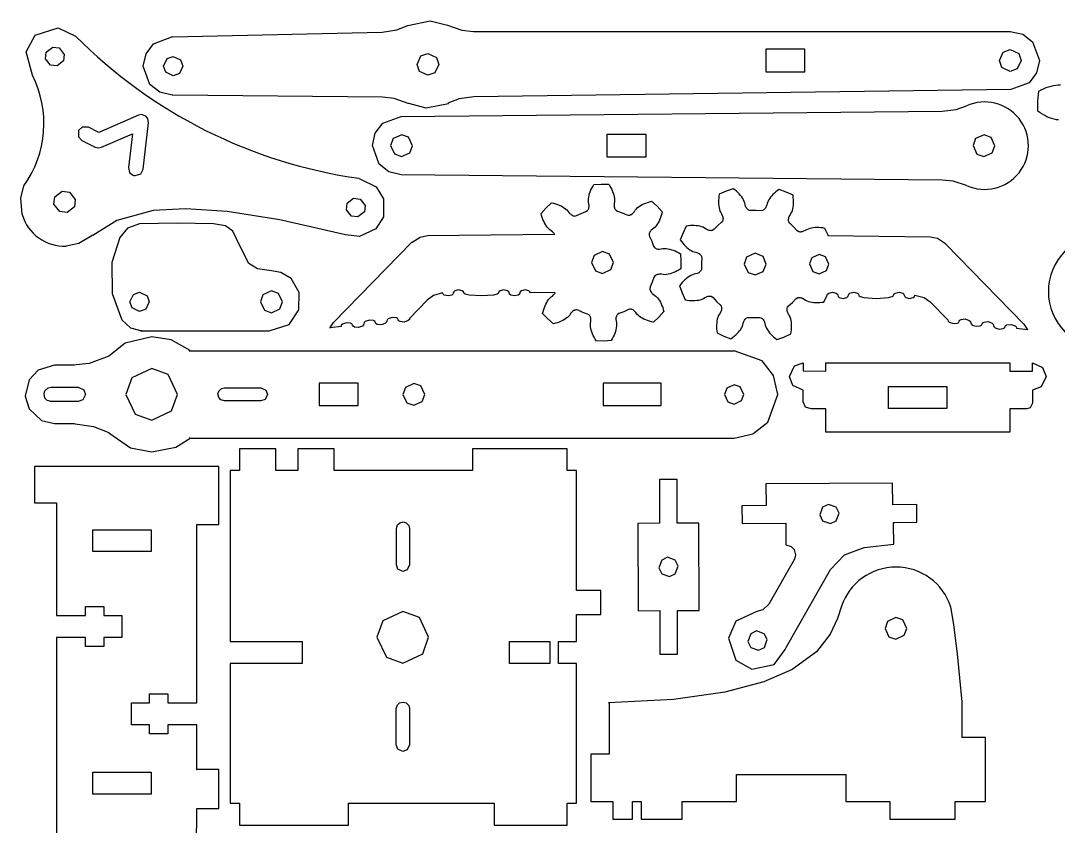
# Model space of a CAD drawing. Header units: millimetres. Extents: x 8 to 293, y 5 to 198.
# Drawn here: x 7.6 to 150.2, y 85 to 195.7 of the extents above; entities that cross this region are included whole.
import ezdxf

# ---------------------------------------------------------------- set-up
doc = ezdxf.new("R2010")
doc.units = ezdxf.units.MM

msp = doc.modelspace()

# ---------------------------------------------------------------- linework, layer by layer
at = {"color": 7, "linetype": 'Continuous'}
for p, q in [((28.48, 193.43), (57.29, 194.08)), ((69.83, 194.19), (143.57, 194.19)), ((28.38, 193.43), (28.48, 193.43)), ((115.36, 191.74), (109.99, 191.74)), ((109.99, 191.74), (109.99, 188.64)), ((115.36, 188.64), (115.36, 191.74)), ((109.99, 188.64), (115.36, 188.64)), ((149.16, 186.68), (149.49, 186.76)), ((149.49, 186.76), (149.82, 186.82)), ((149.82, 186.82), (150.14, 186.85)), ((150.14, 186.85), (150.46, 186.86)), ((28.54, 185.43), (28.44, 185.43)), ((57.35, 185.16), (28.54, 185.43)), ((143.62, 186.19), (69.88, 185.22)), ((147.33, 184.6), (147.47, 185.98)), ((147.47, 185.98), (147.81, 186.16)), ((147.81, 186.16), (148.15, 186.32)), ((148.15, 186.32), (148.49, 186.46)), ((148.49, 186.46), (148.82, 186.58)), ((148.82, 186.58), (149.16, 186.68)), ((60.93, 184.29), (60.87, 184.3)), ((66.32, 184.33), (66.38, 184.26)), ((147.33, 183.21), (147.33, 184.6)), ((23.79, 182.67), (18.34, 180.32)), ((59.91, 182.49), (134.2, 183.22)), ((147.65, 183), (147.33, 183.21)), ((147.97, 182.8), (147.65, 183)), ((148.29, 182.63), (147.97, 182.8)), ((148.61, 182.47), (148.29, 182.63)), ((148.94, 182.33), (148.61, 182.47)), ((18.34, 180.32), (16.93, 181.03)), ((24.46, 175.26), (25.2, 181.62)), ((149.26, 182.22), (148.94, 182.33)), ((149.58, 182.13), (149.26, 182.22)), ((149.9, 182.06), (149.58, 182.13)), ((150.21, 182.03), (149.9, 182.06)), ((18.71, 178.27), (22.97, 180.11)), ((22.97, 180.11), (22.44, 175.49)), ((93.54, 180.04), (88.16, 180.04)), ((88.16, 180.04), (88.16, 176.94)), ((93.54, 176.94), (93.54, 180.04)), ((16.02, 179.21), (17.85, 178.29)), ((88.16, 176.94), (93.54, 176.94)), ((54.1, 174), (54.22, 173.94)), ((134.2, 173.76), (59.91, 174.49)), ((8.06, 172.99), (8.04, 172.95)), ((85.96, 172.41), (86.07, 172.66)), ((86.07, 172.66), (86.2, 172.9)), ((86.2, 172.9), (86.35, 173.15)), ((86.35, 173.15), (87.38, 173.22)), ((87.38, 173.22), (88.41, 173.18)), ((88.41, 173.18), (88.56, 172.94)), ((88.56, 172.94), (88.7, 172.7)), ((88.7, 172.7), (88.82, 172.45)), ((88.82, 172.45), (88.93, 172.21)), ((105.51, 172.58), (104.54, 172.25)), ((105.74, 172.41), (105.51, 172.58)), ((111.82, 172.49), (111.59, 172.32)), ((112.79, 172.12), (111.82, 172.49)), ((85.61, 170.95), (85.62, 171.18)), ((85.62, 171.18), (85.66, 171.42)), ((85.66, 171.42), (85.71, 171.67)), ((85.71, 171.67), (85.78, 171.91)), ((85.78, 171.91), (85.86, 172.16)), ((85.86, 172.16), (85.96, 172.41)), ((88.93, 172.21), (89.02, 171.96)), ((89.02, 171.96), (89.1, 171.72)), ((89.1, 171.72), (89.15, 171.48)), ((89.15, 171.48), (89.19, 171.24)), ((89.19, 171.24), (89.21, 171)), ((103.51, 171.27), (103.49, 170.99)), ((103.55, 171.54), (103.51, 171.27)), ((103.59, 171.82), (103.55, 171.54)), ((104.54, 172.25), (103.59, 171.82)), ((105.95, 172.23), (105.74, 172.41)), ((106.15, 172.05), (105.95, 172.23)), ((106.34, 171.86), (106.15, 172.05)), ((106.51, 171.66), (106.34, 171.86)), ((106.67, 171.46), (106.51, 171.66)), ((106.81, 171.25), (106.67, 171.46)), ((106.93, 171.05), (106.81, 171.25)), ((107.03, 170.83), (106.93, 171.05)), ((110.48, 171.2), (110.35, 170.99)), ((110.63, 171.4), (110.48, 171.2)), ((110.79, 171.59), (110.63, 171.4)), ((110.97, 171.78), (110.79, 171.59)), ((111.16, 171.97), (110.97, 171.78)), ((111.37, 172.15), (111.16, 171.97)), ((111.59, 172.32), (111.37, 172.15)), ((113.72, 171.67), (112.79, 172.12)), ((113.75, 171.38), (113.72, 171.67)), ((113.78, 171.1), (113.75, 171.38)), ((113.79, 170.83), (113.78, 171.1)), ((79.12, 169.16), (79.8, 169.94)), ((79.8, 169.94), (80.55, 170.64)), ((80.55, 170.64), (80.83, 170.58)), ((80.83, 170.58), (81.1, 170.5)), ((81.1, 170.5), (81.36, 170.42)), ((81.36, 170.42), (81.61, 170.32)), ((81.61, 170.32), (81.85, 170.21)), ((81.85, 170.21), (82.07, 170.1)), ((82.07, 170.1), (82.29, 169.97)), ((82.29, 169.97), (82.48, 169.83)), ((82.48, 169.83), (82.66, 169.67)), ((82.66, 169.67), (82.81, 169.5)), ((85.48, 169.56), (85.54, 169.64)), ((85.54, 169.64), (85.59, 169.71)), ((85.59, 169.71), (85.62, 169.78)), ((85.63, 170.72), (85.61, 170.95)), ((85.62, 169.78), (85.65, 169.84)), ((85.68, 170.5), (85.63, 170.72)), ((85.65, 169.84), (85.66, 169.91)), ((85.66, 169.91), (85.69, 170.03)), ((85.7, 170.27), (85.68, 170.5)), ((85.69, 170.03), (85.7, 170.15)), ((85.7, 170.15), (85.7, 170.27)), ((89.16, 170.55), (89.14, 170.32)), ((89.14, 170.32), (89.15, 170.2)), ((89.15, 170.2), (89.16, 170.08)), ((89.2, 170.78), (89.16, 170.55)), ((89.16, 170.08), (89.19, 169.96)), ((89.19, 169.96), (89.21, 169.9)), ((89.21, 171), (89.2, 170.78)), ((89.21, 169.9), (89.24, 169.83)), ((89.24, 169.83), (89.28, 169.77)), ((89.28, 169.77), (89.32, 169.7)), ((89.32, 169.7), (89.39, 169.62)), ((89.39, 169.62), (89.59, 169.51)), ((91.93, 169.45), (92.05, 169.64)), ((92.05, 169.64), (92.2, 169.82)), ((92.2, 169.82), (92.37, 169.98)), ((92.37, 169.98), (92.57, 170.13)), ((92.57, 170.13), (92.78, 170.26)), ((92.78, 170.26), (93, 170.39)), ((93, 170.39), (93.23, 170.5)), ((93.23, 170.5), (93.48, 170.61)), ((93.48, 170.61), (93.73, 170.7)), ((93.73, 170.7), (94, 170.79)), ((94, 170.79), (94.28, 170.86)), ((94.28, 170.86), (95.05, 170.18)), ((95.05, 170.18), (95.76, 169.42)), ((103.49, 170.99), (103.49, 170.73)), ((103.49, 170.73), (103.5, 170.47)), ((103.5, 170.47), (103.52, 170.21)), ((103.52, 170.21), (103.56, 169.97)), ((103.56, 169.97), (103.61, 169.73)), ((103.61, 169.73), (103.68, 169.51)), ((107.1, 170.61), (107.03, 170.83)), ((107.14, 170.39), (107.1, 170.61)), ((107.21, 170.17), (107.14, 170.39)), ((107.26, 170.06), (107.21, 170.17)), ((107.31, 169.95), (107.26, 170.06)), ((107.38, 169.85), (107.31, 169.95)), ((107.43, 169.8), (107.38, 169.85)), ((107.47, 169.75), (107.43, 169.8)), ((107.53, 169.7), (107.47, 169.75)), ((107.6, 169.65), (107.53, 169.7)), ((107.69, 169.6), (107.6, 169.65)), ((107.92, 169.56), (107.69, 169.6)), ((109.64, 169.62), (109.55, 169.57)), ((109.71, 169.66), (109.64, 169.62)), ((109.77, 169.71), (109.71, 169.66)), ((109.82, 169.76), (109.77, 169.71)), ((109.87, 169.81), (109.82, 169.76)), ((109.94, 169.91), (109.87, 169.81)), ((110, 170.02), (109.94, 169.91)), ((110.05, 170.12), (110, 170.02)), ((110.12, 170.34), (110.05, 170.12)), ((110.17, 170.56), (110.12, 170.34)), ((110.25, 170.78), (110.17, 170.56)), ((110.35, 170.99), (110.25, 170.78)), ((113.63, 169.57), (113.69, 169.81)), ((113.69, 169.81), (113.74, 170.05)), ((113.74, 170.05), (113.77, 170.3)), ((113.77, 170.3), (113.79, 170.57)), ((113.79, 170.57), (113.79, 170.83)), ((79.19, 168.89), (79.12, 169.16)), ((79.28, 168.62), (79.19, 168.89)), ((79.37, 168.36), (79.28, 168.62)), ((79.47, 168.12), (79.37, 168.36)), ((82.81, 169.5), (82.94, 169.31)), ((82.94, 169.31), (83.1, 169.14)), ((83.1, 169.14), (83.18, 169.06)), ((83.18, 169.06), (83.28, 168.99)), ((83.28, 168.99), (83.39, 168.92)), ((83.39, 168.92), (83.45, 168.89)), ((83.45, 168.89), (83.51, 168.86)), ((83.51, 168.86), (83.58, 168.84)), ((83.58, 168.84), (83.67, 168.83)), ((83.67, 168.83), (83.77, 168.82)), ((83.77, 168.82), (83.99, 168.88)), ((83.99, 168.88), (84.62, 169.19)), ((84.62, 169.19), (85.28, 169.44)), ((85.28, 169.44), (85.48, 169.56)), ((89.59, 169.51), (90.26, 169.28)), ((90.26, 169.28), (90.9, 168.99)), ((90.9, 168.99), (91.12, 168.94)), ((91.12, 168.94), (91.22, 168.94)), ((91.22, 168.94), (91.31, 168.96)), ((91.31, 168.96), (91.38, 168.99)), ((91.38, 168.99), (91.44, 169.02)), ((91.44, 169.02), (91.5, 169.05)), ((91.5, 169.05), (91.61, 169.12)), ((91.61, 169.12), (91.7, 169.19)), ((91.7, 169.19), (91.78, 169.28)), ((91.78, 169.28), (91.93, 169.45)), ((95.44, 168.37), (95.33, 168.13)), ((95.53, 168.62), (95.44, 168.37)), ((95.62, 168.88), (95.53, 168.62)), ((95.69, 169.15), (95.62, 168.88)), ((95.76, 169.42), (95.69, 169.15)), ((103.68, 169.51), (103.79, 169.3)), ((103.79, 169.3), (103.91, 169.11)), ((103.91, 169.11), (104.01, 168.9)), ((104.01, 168.9), (104.05, 168.79)), ((104.05, 168.79), (104.08, 168.67)), ((104.08, 168.26), (104.05, 168.16)), ((104.08, 168.67), (104.1, 168.55)), ((104.1, 168.34), (104.08, 168.26)), ((104.1, 168.55), (104.11, 168.48)), ((104.11, 168.41), (104.1, 168.34)), ((104.11, 168.48), (104.11, 168.41)), ((108.62, 169.59), (107.92, 169.56)), ((109.33, 169.54), (108.62, 169.59)), ((109.55, 169.57), (109.33, 169.54)), ((113.1, 168.34), (113.11, 168.41)), ((113.1, 168.27), (113.1, 168.34)), ((113.1, 168.2), (113.1, 168.27)), ((113.11, 168.11), (113.1, 168.2)), ((113.11, 168.41), (113.13, 168.53)), ((113.13, 168.53), (113.16, 168.65)), ((113.16, 168.65), (113.21, 168.76)), ((113.21, 168.76), (113.32, 168.96)), ((113.32, 168.96), (113.44, 169.15)), ((113.44, 169.15), (113.55, 169.35)), ((113.55, 169.35), (113.63, 169.57)), ((79.59, 167.88), (79.47, 168.12)), ((79.71, 167.66), (79.59, 167.88)), ((79.85, 167.45), (79.71, 167.66)), ((80, 167.26), (79.85, 167.45)), ((80.16, 167.08), (80, 167.26)), ((80.33, 166.94), (80.16, 167.08)), ((80.52, 166.81), (80.33, 166.94)), ((80.7, 166.67), (80.52, 166.81)), ((94.18, 166.79), (94.1, 166.7)), ((94.25, 166.88), (94.18, 166.79)), ((94.43, 167.03), (94.25, 166.88)), ((94.61, 167.16), (94.43, 167.03)), ((94.79, 167.31), (94.61, 167.16)), ((94.94, 167.49), (94.79, 167.31)), ((95.08, 167.69), (94.94, 167.49)), ((95.21, 167.91), (95.08, 167.69)), ((95.33, 168.13), (95.21, 167.91)), ((99.06, 167.43), (98.61, 166.51)), ((99.35, 167.47), (99.06, 167.43)), ((99.62, 167.5), (99.35, 167.47)), ((99.9, 167.51), (99.62, 167.5)), ((100.16, 167.5), (99.9, 167.51)), ((100.42, 167.49), (100.16, 167.5)), ((100.68, 167.46), (100.42, 167.49)), ((100.92, 167.41), (100.68, 167.46)), ((101.16, 167.35), (100.92, 167.41)), ((101.38, 167.27), (101.16, 167.35)), ((101.58, 167.16), (101.38, 167.27)), ((101.77, 167.03), (101.58, 167.16)), ((101.97, 166.92), (101.77, 167.03)), ((102.08, 166.88), (101.97, 166.92)), ((102.2, 166.85), (102.08, 166.88)), ((102.32, 166.82), (102.2, 166.85)), ((102.39, 166.82), (102.32, 166.82)), ((102.46, 166.81), (102.39, 166.82)), ((102.53, 166.82), (102.46, 166.81)), ((102.61, 166.83), (102.53, 166.82)), ((102.71, 166.86), (102.61, 166.83)), ((102.9, 167), (102.71, 166.86)), ((103.38, 167.51), (102.9, 167)), ((103.91, 167.98), (103.38, 167.51)), ((104.05, 168.16), (103.91, 167.98)), ((113.15, 168.02), (113.11, 168.11)), ((113.28, 167.83), (113.15, 168.02)), ((113.8, 167.35), (113.28, 167.83)), ((114.26, 166.82), (113.8, 167.35)), ((114.44, 166.68), (114.26, 166.82)), ((115.39, 166.82), (115.18, 166.72)), ((115.58, 166.94), (115.39, 166.82)), ((115.79, 167.04), (115.58, 166.94)), ((116.01, 167.12), (115.79, 167.04)), ((116.25, 167.17), (116.01, 167.12)), ((116.5, 167.21), (116.25, 167.17)), ((116.75, 167.23), (116.5, 167.21)), ((117.01, 167.24), (116.75, 167.23)), ((117.28, 167.23), (117.01, 167.24)), ((117.55, 167.21), (117.28, 167.23)), ((117.83, 167.18), (117.55, 167.21)), ((118.11, 167.13), (117.83, 167.18)), ((118.53, 166.19), (118.11, 167.13)), ((17.52, 166.15), (17.55, 166.17)), ((63.49, 166.14), (80.98, 166.32)), ((80.78, 166.58), (80.7, 166.67)), ((80.86, 166.49), (80.78, 166.58)), ((80.93, 166.39), (80.86, 166.49)), ((80.96, 166.33), (80.93, 166.39)), ((80.98, 166.32), (80.96, 166.33)), ((93.96, 166.4), (93.94, 166.31)), ((93.94, 166.31), (93.94, 166.21)), ((93.94, 166.21), (94, 165.99)), ((93.98, 166.47), (93.96, 166.4)), ((94.01, 166.53), (93.98, 166.47)), ((94, 165.99), (94.31, 165.36)), ((94.04, 166.59), (94.01, 166.53)), ((94.1, 166.7), (94.04, 166.59)), ((94.31, 165.36), (94.56, 164.7)), ((98.61, 166.51), (98.24, 165.54)), ((98.24, 165.54), (98.41, 165.31)), ((114.54, 166.64), (114.44, 166.68)), ((114.62, 166.63), (114.54, 166.64)), ((114.7, 166.62), (114.62, 166.63)), ((114.77, 166.62), (114.7, 166.62)), ((114.83, 166.63), (114.77, 166.62)), ((114.96, 166.65), (114.83, 166.63)), ((115.07, 166.68), (114.96, 166.65)), ((115.18, 166.72), (115.07, 166.68)), ((118.53, 166.1), (118.53, 166.19)), ((132.56, 165.91), (118.53, 166.1)), ((50.62, 154.18), (61.38, 165.22)), ((61.38, 165.22), (61.39, 165.22)), ((94.56, 164.7), (94.67, 164.5)), ((94.67, 164.5), (94.75, 164.44)), ((94.75, 164.44), (94.82, 164.39)), ((94.82, 164.39), (94.89, 164.36)), ((94.89, 164.36), (94.96, 164.33)), ((94.96, 164.33), (95.02, 164.31)), ((95.02, 164.31), (95.14, 164.29)), ((95.14, 164.29), (95.26, 164.28)), ((95.26, 164.28), (95.38, 164.28)), ((95.38, 164.28), (95.61, 164.3)), ((95.61, 164.3), (95.83, 164.34)), ((95.83, 164.34), (96.06, 164.37)), ((96.06, 164.37), (96.3, 164.36)), ((96.3, 164.36), (96.54, 164.32)), ((96.54, 164.32), (96.78, 164.27)), ((96.78, 164.27), (97.03, 164.2)), ((97.03, 164.2), (97.27, 164.12)), ((97.27, 164.12), (97.52, 164.02)), ((97.52, 164.02), (97.77, 163.9)), ((97.77, 163.9), (98.02, 163.78)), ((98.41, 165.31), (98.58, 165.09)), ((98.58, 165.09), (98.76, 164.88)), ((98.76, 164.88), (98.94, 164.69)), ((98.94, 164.69), (99.14, 164.51)), ((99.14, 164.51), (99.33, 164.35)), ((99.33, 164.35), (99.53, 164.2)), ((99.53, 164.2), (99.74, 164.07)), ((99.74, 164.07), (99.95, 163.96)), ((99.95, 163.96), (100.16, 163.89)), ((145.43, 153.96), (134.67, 165)), ((134.67, 165), (134.67, 165)), ((98.02, 163.78), (98.27, 163.63)), ((98.27, 163.63), (98.33, 162.6)), ((98.33, 162.6), (98.3, 161.57)), ((100.16, 163.89), (100.39, 163.84)), ((100.39, 163.84), (100.61, 163.77)), ((100.61, 163.77), (100.71, 163.72)), ((100.71, 163.72), (100.82, 163.66)), ((100.82, 163.66), (100.92, 163.58)), ((100.92, 163.58), (100.97, 163.54)), ((100.97, 163.54), (101.02, 163.49)), ((101.02, 163.49), (101.07, 163.43)), ((101.07, 163.43), (101.11, 163.36)), ((101.11, 163.36), (101.16, 163.27)), ((101.19, 163.04), (101.14, 162.34)), ((101.16, 163.27), (101.19, 163.04)), ((97.32, 161.05), (97.08, 160.96)), ((97.57, 161.16), (97.32, 161.05)), ((97.81, 161.28), (97.57, 161.16)), ((98.06, 161.42), (97.81, 161.28)), ((98.3, 161.57), (98.06, 161.42)), ((100.88, 161.1), (100.78, 161.03)), ((100.93, 161.14), (100.88, 161.1)), ((100.98, 161.19), (100.93, 161.14)), ((101.03, 161.25), (100.98, 161.19)), ((101.08, 161.32), (101.03, 161.25)), ((101.13, 161.41), (101.08, 161.32)), ((101.16, 161.63), (101.13, 161.41)), ((101.14, 162.34), (101.16, 161.63)), ((94.39, 159.72), (94.1, 159.08)), ((94.62, 160.39), (94.39, 159.72)), ((94.74, 160.59), (94.62, 160.39)), ((94.81, 160.65), (94.74, 160.59)), ((94.88, 160.7), (94.81, 160.65)), ((94.95, 160.74), (94.88, 160.7)), ((95.01, 160.76), (94.95, 160.74)), ((95.08, 160.78), (95.01, 160.76)), ((95.2, 160.81), (95.08, 160.78)), ((95.32, 160.83), (95.2, 160.81)), ((95.44, 160.83), (95.32, 160.83)), ((95.67, 160.82), (95.44, 160.83)), ((95.89, 160.78), (95.67, 160.82)), ((96.12, 160.76), (95.89, 160.78)), ((96.36, 160.78), (96.12, 160.76)), ((96.59, 160.82), (96.36, 160.78)), ((96.84, 160.88), (96.59, 160.82)), ((97.08, 160.96), (96.84, 160.88)), ((98.5, 159.67), (98.32, 159.46)), ((98.68, 159.87), (98.5, 159.67)), ((98.87, 160.06), (98.68, 159.87)), ((99.07, 160.23), (98.87, 160.06)), ((99.27, 160.39), (99.07, 160.23)), ((99.47, 160.53), (99.27, 160.39)), ((99.68, 160.65), (99.47, 160.53)), ((99.9, 160.75), (99.68, 160.65)), ((100.12, 160.82), (99.9, 160.75)), ((100.34, 160.86), (100.12, 160.82)), ((100.56, 160.93), (100.34, 160.86)), ((100.67, 160.97), (100.56, 160.93)), ((100.78, 161.03), (100.67, 160.97)), ((81.02, 158.31), (77.65, 158.26)), ((80.99, 158.16), (81.06, 158.27)), ((81.06, 158.27), (81.02, 158.31)), ((94.1, 159.08), (94.05, 158.86)), ((94.05, 158.86), (94.06, 158.75)), ((94.06, 158.75), (94.08, 158.67)), ((94.08, 158.67), (94.1, 158.6)), ((94.1, 158.6), (94.13, 158.54)), ((94.13, 158.54), (94.16, 158.48)), ((94.16, 158.48), (94.23, 158.37)), ((94.23, 158.37), (94.31, 158.28)), ((94.31, 158.28), (94.39, 158.2)), ((98.32, 159.46), (98.14, 159.23)), ((98.14, 159.23), (98.48, 158.25)), ((98.48, 158.25), (98.9, 157.31)), ((63.48, 157.24), (61.06, 154.76)), ((79.76, 156.73), (79.88, 156.96)), ((79.88, 156.96), (80.01, 157.17)), ((80.01, 157.17), (80.15, 157.37)), ((80.15, 157.37), (80.31, 157.55)), ((80.31, 157.55), (80.48, 157.7)), ((80.48, 157.7), (80.67, 157.83)), ((80.67, 157.83), (80.84, 157.98)), ((80.84, 157.98), (80.92, 158.07)), ((80.92, 158.07), (80.99, 158.16)), ((94.39, 158.2), (94.57, 158.05)), ((94.57, 158.05), (94.76, 157.92)), ((94.76, 157.92), (94.94, 157.78)), ((94.94, 157.78), (95.1, 157.6)), ((95.1, 157.6), (95.24, 157.41)), ((95.24, 157.41), (95.38, 157.2)), ((95.38, 157.2), (95.5, 156.98)), ((95.5, 156.98), (95.62, 156.75)), ((98.9, 157.31), (99.18, 157.26)), ((99.18, 157.26), (99.46, 157.23)), ((99.46, 157.23), (99.73, 157.21)), ((99.73, 157.21), (100, 157.21)), ((100, 157.21), (100.26, 157.21)), ((100.26, 157.21), (100.52, 157.24)), ((100.52, 157.24), (100.76, 157.27)), ((100.76, 157.27), (101, 157.33)), ((101, 157.33), (101.22, 157.4)), ((101.22, 157.4), (101.43, 157.5)), ((101.43, 157.5), (101.62, 157.63)), ((101.62, 157.63), (101.83, 157.73)), ((101.83, 157.73), (101.94, 157.77)), ((101.94, 157.77), (102.05, 157.8)), ((102.05, 157.8), (102.18, 157.82)), ((102.18, 157.82), (102.25, 157.82)), ((102.25, 157.82), (102.32, 157.82)), ((102.32, 157.82), (102.39, 157.82)), ((102.39, 157.82), (102.47, 157.8)), ((102.47, 157.8), (102.57, 157.77)), ((102.57, 157.77), (102.75, 157.63)), ((102.75, 157.63), (103.22, 157.1)), ((103.22, 157.1), (103.73, 156.61)), ((113.1, 156.47), (113.63, 156.93)), ((113.63, 156.93), (114.11, 157.45)), ((114.11, 157.45), (114.3, 157.58)), ((114.3, 157.58), (114.4, 157.61)), ((114.4, 157.61), (114.48, 157.63)), ((114.48, 157.63), (114.55, 157.63)), ((114.55, 157.63), (114.62, 157.63)), ((114.62, 157.63), (114.69, 157.62)), ((114.69, 157.62), (114.81, 157.6)), ((114.81, 157.6), (114.93, 157.56)), ((114.93, 157.56), (115.04, 157.52)), ((115.04, 157.52), (115.24, 157.41)), ((115.24, 157.41), (115.43, 157.28)), ((115.43, 157.28), (115.63, 157.18)), ((115.63, 157.18), (115.86, 157.1)), ((115.86, 157.1), (116.09, 157.03)), ((116.09, 157.03), (116.33, 156.99)), ((116.33, 156.99), (116.59, 156.96)), ((116.59, 156.96), (116.85, 156.94)), ((116.85, 156.94), (117.12, 156.94)), ((117.12, 156.94), (117.39, 156.95)), ((117.39, 156.95), (117.67, 156.97)), ((117.67, 156.97), (117.95, 157.01)), ((117.95, 157.01), (118.4, 157.94)), ((118.4, 157.94), (118.4, 157.93)), ((132.57, 157.02), (134.99, 154.54)), ((79.33, 155.44), (79.4, 155.72)), ((80.04, 154.69), (79.33, 155.44)), ((79.4, 155.72), (79.47, 155.99)), ((79.47, 155.99), (79.56, 156.25)), ((79.56, 156.25), (79.66, 156.49)), ((79.66, 156.49), (79.76, 156.73)), ((83.16, 155.41), (83.04, 155.22)), ((83.31, 155.59), (83.16, 155.41)), ((83.39, 155.67), (83.31, 155.59)), ((83.49, 155.75), (83.39, 155.67)), ((83.59, 155.82), (83.49, 155.75)), ((83.65, 155.85), (83.59, 155.82)), ((83.71, 155.88), (83.65, 155.85)), ((83.79, 155.9), (83.71, 155.88)), ((83.87, 155.92), (83.79, 155.9)), ((83.97, 155.93), (83.87, 155.92)), ((84.19, 155.87), (83.97, 155.93)), ((84.83, 155.58), (84.19, 155.87)), ((85.5, 155.35), (84.83, 155.58)), ((85.7, 155.24), (85.5, 155.35)), ((89.81, 155.42), (89.62, 155.3)), ((90.47, 155.67), (89.81, 155.42)), ((91.11, 155.98), (90.47, 155.67)), ((91.32, 156.04), (91.11, 155.98)), ((91.43, 156.04), (91.32, 156.04)), ((91.51, 156.02), (91.43, 156.04)), ((91.58, 156), (91.51, 156.02)), ((91.65, 155.97), (91.58, 156)), ((91.71, 155.94), (91.65, 155.97)), ((91.81, 155.88), (91.71, 155.94)), ((91.91, 155.8), (91.81, 155.88)), ((92, 155.72), (91.91, 155.8)), ((92.15, 155.55), (92, 155.72)), ((92.28, 155.36), (92.15, 155.55)), ((92.43, 155.19), (92.28, 155.36)), ((95.97, 155.7), (95.29, 154.93)), ((95.62, 156.75), (95.72, 156.5)), ((95.72, 156.5), (95.82, 156.24)), ((95.82, 156.24), (95.9, 155.98)), ((95.9, 155.98), (95.97, 155.7)), ((103.7, 155.49), (103.57, 155.3)), ((103.8, 155.69), (103.7, 155.49)), ((103.73, 156.61), (103.86, 156.43)), ((103.85, 155.8), (103.8, 155.69)), ((103.88, 155.91), (103.85, 155.8)), ((103.86, 156.43), (103.9, 156.33)), ((103.91, 156.04), (103.88, 155.91)), ((103.9, 156.33), (103.91, 156.25)), ((103.91, 156.25), (103.92, 156.17)), ((103.92, 156.17), (103.91, 156.1)), ((103.91, 156.1), (103.91, 156.04)), ((112.9, 156.03), (112.91, 156.11)), ((112.9, 155.96), (112.9, 156.03)), ((112.91, 155.9), (112.9, 155.96)), ((112.91, 156.11), (112.93, 156.19)), ((112.93, 155.77), (112.91, 155.9)), ((112.93, 156.19), (112.96, 156.29)), ((112.96, 155.66), (112.93, 155.77)), ((112.96, 156.29), (113.1, 156.47)), ((113, 155.54), (112.96, 155.66)), ((113.1, 155.34), (113, 155.54)), ((50.58, 154.2), (50.62, 154.18)), ((80.82, 154), (80.04, 154.69)), ((81.09, 154.08), (80.82, 154)), ((81.36, 154.16), (81.09, 154.08)), ((81.61, 154.25), (81.36, 154.16)), ((81.86, 154.36), (81.61, 154.25)), ((82.09, 154.47), (81.86, 154.36)), ((82.32, 154.6), (82.09, 154.47)), ((82.52, 154.74), (82.32, 154.6)), ((82.72, 154.88), (82.52, 154.74)), ((82.89, 155.04), (82.72, 154.88)), ((83.04, 155.22), (82.89, 155.04)), ((85.77, 155.17), (85.7, 155.24)), ((85.82, 155.1), (85.77, 155.17)), ((85.85, 155.03), (85.82, 155.1)), ((85.88, 154.96), (85.85, 155.03)), ((85.9, 154.9), (85.88, 154.96)), ((85.88, 153.86), (85.89, 154.09)), ((85.89, 154.09), (85.93, 154.31)), ((85.93, 154.78), (85.9, 154.9)), ((85.94, 154.66), (85.93, 154.78)), ((85.93, 154.31), (85.95, 154.54)), ((85.95, 154.54), (85.94, 154.66)), ((89.4, 154.83), (89.39, 154.71)), ((89.39, 154.71), (89.39, 154.6)), ((89.39, 154.6), (89.41, 154.37)), ((89.43, 154.96), (89.4, 154.83)), ((89.41, 154.37), (89.46, 154.14)), ((89.45, 155.02), (89.43, 154.96)), ((89.47, 155.09), (89.45, 155.02)), ((89.46, 154.14), (89.48, 153.91)), ((89.51, 155.15), (89.47, 155.09)), ((89.55, 155.23), (89.51, 155.15)), ((89.62, 155.3), (89.55, 155.23)), ((92.61, 155.04), (92.43, 155.19)), ((92.81, 154.9), (92.61, 155.04)), ((93.02, 154.77), (92.81, 154.9)), ((93.25, 154.65), (93.02, 154.77)), ((93.48, 154.54), (93.25, 154.65)), ((93.73, 154.45), (93.48, 154.54)), ((93.99, 154.36), (93.73, 154.45)), ((94.26, 154.28), (93.99, 154.36)), ((94.54, 154.22), (94.26, 154.28)), ((95.29, 154.93), (94.54, 154.22)), ((103.24, 154.14), (103.22, 153.88)), ((103.27, 154.39), (103.24, 154.14)), ((103.32, 154.64), (103.27, 154.39)), ((103.38, 154.87), (103.32, 154.64)), ((103.46, 155.09), (103.38, 154.87)), ((103.57, 155.3), (103.46, 155.09)), ((106.84, 153.88), (106.89, 154.1)), ((106.89, 154.1), (106.96, 154.32)), ((106.96, 154.32), (107.01, 154.43)), ((107.01, 154.43), (107.07, 154.53)), ((107.07, 154.53), (107.15, 154.64)), ((107.15, 154.64), (107.19, 154.69)), ((107.19, 154.69), (107.24, 154.74)), ((107.24, 154.74), (107.3, 154.78)), ((107.3, 154.78), (107.37, 154.83)), ((107.37, 154.83), (107.46, 154.87)), ((107.46, 154.87), (107.69, 154.9)), ((107.69, 154.9), (108.39, 154.86)), ((108.39, 154.86), (109.1, 154.88)), ((109.1, 154.88), (109.32, 154.84)), ((109.32, 154.84), (109.41, 154.8)), ((109.41, 154.8), (109.48, 154.75)), ((109.48, 154.75), (109.54, 154.7)), ((109.54, 154.7), (109.59, 154.65)), ((109.59, 154.65), (109.63, 154.6)), ((109.63, 154.6), (109.7, 154.49)), ((109.7, 154.49), (109.75, 154.39)), ((109.75, 154.39), (109.8, 154.28)), ((109.8, 154.28), (109.87, 154.06)), ((109.87, 154.06), (109.91, 153.83)), ((113.22, 155.15), (113.1, 155.34)), ((113.33, 154.94), (113.22, 155.15)), ((113.4, 154.72), (113.33, 154.94)), ((113.45, 154.48), (113.4, 154.72)), ((113.49, 154.23), (113.45, 154.48)), ((113.51, 153.98), (113.49, 154.23)), ((113.52, 153.72), (113.51, 153.98)), ((145.48, 153.98), (145.43, 153.96)), ((24.25, 153.05), (24.07, 153.04)), ((24.07, 153.04), (41.78, 153.04)), ((41.78, 153.04), (41.78, 153.05)), ((51.63, 153.65), (50.12, 153.45)), ((50.12, 153.45), (50.13, 153.42)), ((85.9, 153.62), (85.88, 153.86)), ((85.94, 153.38), (85.9, 153.62)), ((86, 153.14), (85.94, 153.38)), ((86.07, 152.9), (86, 153.14)), ((86.17, 152.65), (86.07, 152.9)), ((86.27, 152.41), (86.17, 152.65)), ((89.23, 152.7), (89.13, 152.46)), ((89.32, 152.95), (89.23, 152.7)), ((89.39, 153.2), (89.32, 152.95)), ((89.44, 153.44), (89.39, 153.2)), ((89.47, 153.68), (89.44, 153.44)), ((89.48, 153.91), (89.47, 153.68)), ((103.22, 153.88), (103.22, 153.61)), ((103.22, 153.61), (103.23, 153.34)), ((103.23, 153.34), (103.26, 153.06)), ((103.26, 153.06), (103.29, 152.78)), ((103.29, 152.78), (104.22, 152.32)), ((105.85, 152.48), (106.04, 152.66)), ((106.04, 152.66), (106.22, 152.85)), ((106.22, 152.85), (106.38, 153.05)), ((106.38, 153.05), (106.53, 153.25)), ((106.53, 153.25), (106.66, 153.45)), ((106.66, 153.45), (106.77, 153.66)), ((106.77, 153.66), (106.84, 153.88)), ((109.91, 153.83), (109.98, 153.61)), ((109.98, 153.61), (110.08, 153.4)), ((110.08, 153.4), (110.2, 153.19)), ((110.2, 153.19), (110.34, 152.99)), ((110.34, 152.99), (110.5, 152.78)), ((110.5, 152.78), (110.67, 152.59)), ((110.67, 152.59), (110.86, 152.4)), ((112.48, 152.19), (113.42, 152.62)), ((113.42, 152.62), (113.46, 152.9)), ((113.46, 152.9), (113.5, 153.18)), ((113.5, 153.18), (113.52, 153.45)), ((113.52, 153.45), (113.52, 153.72)), ((144.42, 153.43), (145.93, 153.23)), ((145.93, 153.23), (145.93, 153.2)), ((86.4, 152.17), (86.27, 152.41)), ((86.53, 151.92), (86.4, 152.17)), ((86.68, 151.68), (86.53, 151.92)), ((87.72, 151.65), (86.68, 151.68)), ((88.75, 151.71), (87.72, 151.65)), ((88.89, 151.96), (88.75, 151.71)), ((89.02, 152.21), (88.89, 151.96)), ((89.13, 152.46), (89.02, 152.21)), ((104.22, 152.32), (105.19, 151.96)), ((105.19, 151.96), (105.42, 152.13)), ((105.42, 152.13), (105.64, 152.3)), ((105.64, 152.3), (105.85, 152.48)), ((110.86, 152.4), (111.06, 152.21)), ((111.06, 152.21), (111.27, 152.03)), ((111.27, 152.03), (111.5, 151.86)), ((111.5, 151.86), (112.48, 152.19)), ((30.77, 150.32), (30.89, 150.34)), ((30.77, 150.32), (105.63, 150.32)), ((15.02, 148.32), (12.25, 148.32)), ((19.73, 149.58), (19.72, 149.57)), ((115.11, 148.65), (115.12, 147.54)), ((118.21, 147.53), (118.21, 148.66)), ((118.21, 148.66), (143.51, 148.66)), ((143.51, 148.66), (143.51, 147.53)), ((146.61, 147.53), (146.61, 148.65)), ((115.12, 147.54), (118.21, 147.53)), ((143.51, 147.53), (146.61, 147.53)), ((54, 145.87), (48.63, 145.87)), ((48.63, 145.87), (48.63, 142.77)), ((54, 142.77), (54, 145.87)), ((95.63, 145.87), (87.63, 145.87)), ((87.63, 145.87), (87.63, 145.82)), ((87.63, 145.82), (87.63, 142.82)), ((95.63, 145.82), (95.63, 145.87)), ((95.63, 142.82), (95.63, 145.82)), ((126.86, 142.39), (126.86, 145.39)), ((126.86, 145.39), (134.86, 145.39)), ((134.86, 145.39), (134.86, 142.39)), ((11.83, 145.32), (15.53, 145.32)), ((35.63, 145.22), (40.63, 145.22)), ((115.12, 143.3), (115.12, 144.9)), ((146.61, 144.9), (146.61, 143.1)), ((15.53, 143.32), (11.64, 143.32)), ((40.63, 143.42), (35.63, 143.42)), ((48.63, 142.77), (54, 142.77)), ((87.63, 142.82), (87.63, 142.77)), ((87.63, 142.77), (95.63, 142.77)), ((95.63, 142.77), (95.63, 142.82)), ((118.21, 142.32), (116.22, 142.32)), ((118.21, 139.12), (118.21, 142.32)), ((134.86, 142.39), (126.86, 142.39)), ((143.51, 142.32), (143.51, 139.12)), ((145.82, 142.32), (143.51, 142.32)), ((12.25, 140.32), (15.02, 140.32)), ((19.72, 139.07), (19.74, 139.05)), ((30.9, 138.31), (30.77, 138.32)), ((30.77, 138.32), (105.63, 138.32)), ((143.51, 139.12), (118.21, 139.12)), ((42.68, 136.85), (37.68, 136.85)), ((37.68, 136.85), (37.68, 133.85)), ((42.68, 133.85), (42.68, 136.85)), ((50.68, 136.85), (45.68, 136.85)), ((45.68, 136.85), (45.68, 133.85)), ((50.68, 133.85), (50.68, 136.85)), ((82.68, 136.85), (69.68, 136.85)), ((69.68, 136.85), (69.68, 133.85)), ((82.68, 133.85), (82.68, 136.85)), ((34.84, 134.42), (9.54, 134.42)), ((9.54, 134.42), (9.54, 129.42)), ((34.84, 126.42), (34.84, 134.42)), ((37.68, 133.85), (36.38, 133.85)), ((36.38, 133.85), (36.38, 110.35)), ((45.68, 133.85), (42.68, 133.85)), ((69.68, 133.85), (50.68, 133.85)), ((83.98, 133.85), (82.68, 133.85)), ((84, 133.85), (83.98, 133.85)), ((84, 117.36), (84, 133.85)), ((97.79, 132.61), (95.39, 132.61)), ((95.39, 132.61), (95.4, 126.61)), ((97.8, 126.61), (97.79, 132.61)), ((127.39, 132.13), (109.99, 132.04)), ((109.99, 132.04), (109.99, 132.04)), ((109.99, 132.04), (110.01, 129.04)), ((127.41, 129.13), (127.39, 132.13)), ((9.54, 129.42), (12.54, 129.42)), ((12.54, 129.42), (12.54, 113.92)), ((110.01, 129.03), (106.71, 128.99)), ((106.71, 128.99), (106.73, 126.59)), ((110.01, 129.04), (110.01, 129.03)), ((130.71, 129.17), (127.41, 129.13)), ((130.73, 126.77), (130.71, 129.17)), ((17.54, 122.72), (17.54, 125.72)), ((17.54, 125.72), (25.54, 125.72)), ((25.54, 125.72), (25.54, 122.72)), ((31.84, 101.92), (31.84, 126.42)), ((31.84, 126.42), (34.84, 126.42)), ((59.24, 120.89), (59.24, 125.89)), ((61.04, 125.89), (61.04, 120.89)), ((95.4, 126.61), (92.4, 126.6)), ((92.4, 126.6), (92.43, 114.6)), ((100.8, 126.62), (97.8, 126.61)), ((100.83, 114.62), (100.8, 126.62)), ((106.73, 126.59), (112.73, 126.64)), ((112.73, 126.64), (112.75, 123.64)), ((25.54, 122.72), (17.54, 122.72)), ((113.91, 121.67), (110.4, 115.5)), ((112.82, 109.62), (118.86, 120.26)), ((84.03, 117.36), (84, 117.36)), ((87.33, 117.36), (84.03, 117.36)), ((87.33, 114.06), (87.33, 117.36)), ((16.54, 113.92), (16.54, 115.17)), ((16.54, 115.17), (19.04, 115.17)), ((19.04, 115.17), (19.04, 113.92)), ((84, 114.06), (84.03, 114.06)), ((84.03, 114.06), (87.33, 114.06)), ((92.43, 114.6), (95.43, 114.61)), ((95.43, 114.61), (95.44, 108.61)), ((97.83, 114.61), (100.83, 114.62)), ((97.84, 108.61), (97.83, 114.61)), ((12.54, 113.92), (16.54, 113.92)), ((19.04, 113.92), (21.54, 113.92)), ((21.54, 113.92), (21.54, 110.92)), ((16.54, 110.92), (12.54, 110.92)), ((12.54, 110.92), (12.54, 81.92)), ((16.54, 109.67), (16.54, 110.92)), ((21.54, 110.92), (19.04, 110.92)), ((19.04, 110.92), (19.04, 109.67)), ((46.28, 110.35), (46.28, 107.35)), ((74.78, 107.35), (74.78, 110.35)), ((74.78, 110.35), (80.33, 110.35)), ((81.51, 110.35), (84, 110.35)), ((19.04, 109.67), (16.54, 109.67)), ((95.44, 108.61), (97.84, 108.61)), ((83.98, 107.35), (81.51, 107.35)), ((83.98, 88.15), (83.98, 107.35)), ((25.34, 101.92), (25.34, 103.17)), ((25.34, 103.17), (27.84, 103.17)), ((27.84, 103.17), (27.84, 101.92)), ((22.84, 98.92), (22.84, 101.92)), ((22.84, 101.92), (25.34, 101.92)), ((27.84, 101.92), (31.84, 101.92)), ((88.36, 101.94), (88.46, 101.94)), ((88.46, 101.94), (88.46, 94.87)), ((136.96, 97.17), (136.96, 102.07)), ((59.22, 96.15), (59.22, 101.15)), ((61.02, 101.15), (61.02, 96.15)), ((25.34, 98.92), (22.84, 98.92)), ((25.34, 97.67), (25.34, 98.92)), ((31.84, 98.92), (27.84, 98.92)), ((27.84, 98.92), (27.84, 97.67)), ((31.84, 92.79), (31.84, 98.92)), ((27.84, 97.67), (25.34, 97.67)), ((139.96, 97.17), (136.96, 97.17)), ((140.16, 97.17), (139.96, 97.17)), ((140.16, 88.37), (140.16, 97.17)), ((85.96, 94.87), (85.96, 88.37)), ((88.46, 94.87), (85.96, 94.87)), ((34.79, 92.79), (31.79, 92.79)), ((31.79, 92.79), (31.84, 92.79)), ((34.84, 92.79), (34.79, 92.79)), ((34.84, 87.42), (34.84, 92.79)), ((17.54, 89.4), (17.54, 92.4)), ((17.54, 92.4), (25.54, 92.4)), ((25.54, 92.4), (25.54, 89.4)), ((105.96, 88.37), (105.96, 92.07)), ((105.96, 92.07), (120.96, 92.07)), ((120.96, 92.07), (120.96, 88.37)), ((25.54, 89.4), (17.54, 89.4)), ((85.96, 88.37), (88.98, 88.37)), ((91.68, 85.97), (91.68, 88.37)), ((92.86, 88.37), (92.86, 85.97)), ((98.48, 85.97), (98.48, 88.37)), ((98.48, 88.37), (105.95, 88.37)), ((105.95, 88.37), (105.96, 88.37)), ((120.96, 88.37), (127, 88.37)), ((127, 88.37), (127, 85.97)), ((136, 85.97), (136, 88.37)), ((136, 88.37), (140.16, 88.37)), ((31.81, 87.42), (34.84, 87.42)), ((36.38, 88.15), (37.68, 88.15)), ((37.68, 88.15), (37.68, 85.15)), ((52.68, 85.15), (52.68, 88.15)), ((52.68, 88.15), (72.68, 88.15)), ((72.68, 88.15), (72.68, 85.15)), ((82.68, 85.15), (82.68, 88.15)), ((82.68, 88.15), (83.98, 88.15)), ((88.98, 85.97), (91.68, 85.97)), ((92.86, 85.97), (98.48, 85.97)), ((127, 85.97), (136, 85.97)), ((37.68, 85.15), (52.68, 85.15)), ((72.68, 85.15), (82.68, 85.15))]:
    msp.add_line(p, q, dxfattribs=at)
at = {"color": 7, "linetype": 'Continuous', "flags": 128}
for points in [[(60.8, 194.98), (63.86, 195.65), (66.25, 195.03)], [(9.63, 193.69), (12.78, 194.7), (15.16, 193.55)], [(57.29, 194.08), (59.31, 194.39), (60.8, 194.98)], [(66.25, 195.03), (68.21, 194.35), (69.83, 194.19)], [(143.57, 194.19), (145.29, 193.8), (146.64, 192.75), (147.57, 190.21)], [(9.23, 188.18), (8.37, 191.37), (9.63, 193.69)], [(24.47, 189.4), (24.85, 191.12), (25.87, 192.47), (28.38, 193.43)], [(11.72, 189.55), (11.03, 190.43), (11.14, 191.32)], [(11.14, 191.32), (12.02, 192.02), (12.91, 191.91)], [(12.91, 191.91), (13.61, 191.03), (13.5, 190.14)], [(62.07, 189.66), (62.61, 190.81), (63.57, 191.16)], [(63.57, 191.16), (64.73, 190.62), (65.07, 189.66)], [(142.07, 190.19), (142.61, 191.34), (143.57, 191.69)], [(143.57, 191.69), (144.72, 191.14), (145.07, 190.19)], [(13.5, 190.14), (12.62, 189.44), (11.72, 189.55)], [(27.25, 189.43), (27.73, 190.45), (28.57, 190.75)], [(28.57, 190.75), (29.59, 190.28), (29.9, 189.43)], [(63.57, 188.16), (62.42, 188.7), (62.07, 189.66)], [(65.07, 189.66), (64.53, 188.51), (63.57, 188.16)], [(143.57, 188.69), (142.42, 189.23), (142.07, 190.19)], [(145.07, 190.19), (144.53, 189.03), (143.57, 188.69)], [(147.57, 190.21), (147.19, 188.49), (146.16, 187.14), (143.62, 186.19)], [(28.44, 185.43), (26.73, 185.83), (25.39, 186.88), (24.47, 189.4)], [(28.57, 188.1), (27.55, 188.58), (27.25, 189.43)], [(29.9, 189.43), (29.42, 188.41), (28.57, 188.1)], [(60.87, 184.3), (58.95, 184.98), (57.35, 185.16)], [(66.38, 184.26), (63.32, 183.63), (60.93, 184.29)], [(69.88, 185.22), (67.84, 184.92), (66.32, 184.33)], [(134.2, 183.22), (136.12, 183.45), (137.56, 183.94)], [(24.8, 182.55), (24.24, 182.75), (23.79, 182.67)], [(25.2, 181.62), (25.1, 182.2), (24.8, 182.55)], [(55.95, 178.49), (56.34, 180.21), (57.38, 181.56), (59.91, 182.49)], [(16.93, 181.03), (16.07, 181.05), (15.57, 180.58)], [(15.57, 180.58), (15.55, 179.71), (16.02, 179.21)], [(59.97, 179.99), (58.81, 179.46), (58.45, 178.51)], [(61.45, 178.48), (60.92, 179.64), (59.97, 179.99)], [(139.97, 179.99), (138.81, 179.46), (138.45, 178.5)], [(141.45, 178.47), (140.92, 179.63), (139.97, 179.99)], [(17.85, 178.29), (18.33, 178.18), (18.71, 178.27)], [(59.91, 174.49), (58.2, 174.9), (56.87, 175.95), (55.95, 178.49)], [(58.45, 178.51), (58.98, 177.35), (59.94, 176.99)], [(59.94, 176.99), (61.1, 177.52), (61.45, 178.48)], [(138.45, 178.5), (138.98, 177.34), (139.94, 176.99)], [(139.94, 176.99), (141.1, 177.52), (141.45, 178.47)], [(22.44, 175.49), (22.59, 174.82), (22.99, 174.47)], [(22.99, 174.47), (23.17, 174.4), (23.33, 174.37)], [(23.33, 174.37), (24.15, 174.64), (24.46, 175.26)], [(54.22, 173.94), (56.44, 172.85), (57.47, 171.19)], [(7.84, 169.03), (7.64, 171.29), (8.06, 172.99)], [(137.55, 173.03), (135.71, 173.61), (134.2, 173.76)], [(12.99, 169.43), (12.2, 170.44), (12.32, 171.45)], [(12.32, 171.45), (13.33, 172.24), (14.34, 172.12)], [(14.34, 172.12), (15.13, 171.11), (15, 170.1)], [(52.47, 170.57), (53.36, 171.27), (54.25, 171.16)], [(54.25, 171.16), (54.95, 170.28), (54.84, 169.38)], [(57.47, 171.19), (57.46, 168.73), (56.41, 167.08)], [(15, 170.1), (14, 169.31), (12.99, 169.43)], [(52.25, 166.23), (43.23, 168.29), (35.98, 169.44), (30.25, 169.82), (25.82, 169.56), (20.85, 168.2), (17.52, 166.15)], [(53.06, 168.79), (52.37, 169.68), (52.47, 170.57)], [(54.84, 169.38), (53.96, 168.69), (53.06, 168.79)], [(23.97, 167.75), (22.32, 167.15), (21.23, 165.89)], [(34.12, 167.77), (29.15, 167.86), (23.97, 167.75)], [(42.07, 161.29), (40.17, 161.57), (38.98, 162.31), (37.82, 164.53), (36.79, 166.75), (35.78, 167.48), (34.12, 167.77)], [(56.41, 167.08), (54.19, 166.01), (52.25, 166.23)], [(17.55, 166.17), (15.63, 165.05), (13.87, 164.7)], [(21.23, 165.89), (20.14, 162.45), (20.18, 158.19), (21.5, 154.56), (22.69, 153.45), (24.25, 153.05)], [(61.39, 165.22), (62.48, 165.94), (63.49, 166.14)], [(134.67, 165), (133.57, 165.72), (132.56, 165.91)], [(87.55, 163.94), (86.39, 163.4), (86.05, 162.44)], [(89.05, 162.44), (88.5, 163.6), (87.55, 163.94)], [(108.52, 163.72), (107.35, 163.18), (107.01, 162.22)], [(108.52, 160.72), (109.63, 161.19), (110.01, 162.22), (109.63, 163.25), (108.52, 163.72)], [(117.33, 163.55), (116.31, 163.08), (115.99, 162.24)], [(118.64, 162.21), (118.17, 163.23), (117.33, 163.55)], [(44.8, 160.25), (43.38, 161.08), (42.07, 161.29)], [(86.05, 162.44), (86.59, 161.29), (87.55, 160.94)], [(87.55, 160.94), (88.7, 161.49), (89.05, 162.44)], [(107.01, 162.22), (107.55, 161.07), (108.52, 160.72)], [(115.99, 162.24), (116.46, 161.21), (117.3, 160.9)], [(117.3, 160.9), (118.32, 161.36), (118.64, 162.21)], [(41.78, 153.05), (44.53, 153.9), (45.85, 155.93), (45.89, 158.32), (44.8, 160.25)], [(22.64, 157.04), (23.12, 158.06), (23.97, 158.36)], [(23.97, 158.36), (24.99, 157.88), (25.29, 157.04)], [(42.07, 158.54), (40.91, 158), (40.57, 157.04)], [(43.57, 157.04), (43.03, 158.19), (42.07, 158.54)], [(65.59, 158.26), (64.32, 157.89), (63.48, 157.24)], [(66.33, 157.85), (65.81, 157.97), (65.65, 158.1), (65.59, 158.26)], [(67.05, 158.26), (67, 158.1), (66.84, 157.97), (66.33, 157.85)], [(67.78, 158.67), (67.26, 158.55), (67.11, 158.42), (67.05, 158.26)], [(68.51, 158.26), (68.45, 158.42), (68.29, 158.55), (67.78, 158.67)], [(70.91, 157.85), (69.22, 157.97), (68.7, 158.1), (68.56, 158.18), (68.51, 158.26)], [(73.27, 158.26), (73.23, 158.18), (73.09, 158.1), (72.59, 157.97), (70.91, 157.85)], [(73.99, 158.67), (73.48, 158.55), (73.32, 158.42), (73.27, 158.26)], [(74.73, 158.26), (74.67, 158.42), (74.51, 158.55), (73.99, 158.67)], [(75.46, 157.85), (74.95, 157.97), (74.79, 158.1), (74.73, 158.26)], [(76.19, 158.26), (76.13, 158.1), (75.98, 157.97), (75.46, 157.85)], [(76.91, 158.67), (76.4, 158.55), (76.24, 158.42), (76.19, 158.26)], [(77.65, 158.26), (77.59, 158.42), (77.43, 158.55), (76.91, 158.67)], [(118.4, 157.93), (118.46, 158.09), (118.62, 158.22), (119.14, 158.34)], [(119.14, 158.34), (119.65, 158.22), (119.81, 158.09), (119.86, 157.93)], [(121.32, 157.93), (121.38, 158.09), (121.54, 158.22), (122.06, 158.34)], [(122.06, 158.34), (122.57, 158.22), (122.73, 158.09), (122.78, 157.93)], [(127.54, 157.93), (127.6, 158.09), (127.76, 158.22), (128.28, 158.34)], [(128.28, 158.34), (128.79, 158.22), (128.95, 158.09), (129, 157.93)], [(23.97, 155.71), (22.95, 156.19), (22.64, 157.04)], [(25.29, 157.04), (24.81, 156.02), (23.97, 155.71)], [(40.57, 157.04), (41.11, 155.88), (42.07, 155.54)], [(42.07, 155.54), (43.22, 156.08), (43.57, 157.04)], [(119.86, 157.93), (119.92, 157.76), (120.07, 157.63), (120.59, 157.51)], [(120.59, 157.51), (121.11, 157.63), (121.26, 157.76), (121.32, 157.93)], [(122.78, 157.93), (122.83, 157.84), (122.96, 157.76), (123.47, 157.63), (125.14, 157.51)], [(125.14, 157.51), (126.83, 157.63), (127.35, 157.76), (127.49, 157.84), (127.54, 157.93)], [(129, 157.93), (129.06, 157.76), (129.21, 157.63), (129.72, 157.51)], [(129.72, 157.51), (130.24, 157.63), (130.4, 157.76), (130.46, 157.93)], [(130.46, 157.93), (131.73, 157.62), (132.57, 157.02)], [(50.13, 153.42), (50.12, 153.43), (50.12, 153.43), (50.14, 153.51), (50.58, 154.2)], [(52.37, 154.16), (51.83, 153.97), (51.67, 153.82), (51.63, 153.65)], [(53.2, 153.84), (53.12, 153.99), (52.94, 154.1), (52.37, 154.16)], [(54.77, 154.02), (54.73, 153.86), (54.57, 153.71), (54.03, 153.52)], [(55.52, 154.53), (54.97, 154.34), (54.82, 154.19), (54.77, 154.02)], [(56.35, 154.21), (56.27, 154.36), (56.09, 154.47), (55.52, 154.53)], [(57.17, 153.89), (56.61, 153.94), (56.42, 154.06), (56.35, 154.21)], [(57.92, 154.39), (57.87, 154.23), (57.72, 154.08), (57.17, 153.89)], [(58.66, 154.9), (58.12, 154.71), (57.96, 154.56), (57.92, 154.39)], [(59.49, 154.58), (59.41, 154.73), (59.23, 154.84), (58.66, 154.9)], [(60.32, 154.26), (59.75, 154.31), (59.57, 154.43), (59.49, 154.58)], [(61.06, 154.76), (61.02, 154.6), (60.86, 154.45), (60.32, 154.26)], [(134.99, 154.54), (135.03, 154.37), (135.19, 154.22), (135.73, 154.04)], [(135.73, 154.04), (136.3, 154.09), (136.48, 154.2), (136.56, 154.36)], [(136.56, 154.36), (136.64, 154.51), (136.82, 154.62), (137.39, 154.68)], [(137.39, 154.68), (137.93, 154.49), (138.09, 154.34), (138.13, 154.17)], [(138.13, 154.17), (138.18, 154), (138.33, 153.85), (138.88, 153.67)], [(138.88, 153.67), (139.45, 153.72), (139.63, 153.83), (139.71, 153.99)], [(139.71, 153.99), (139.78, 154.14), (139.97, 154.25), (140.53, 154.31)], [(140.53, 154.31), (141.08, 154.12), (141.23, 153.97), (141.28, 153.8)], [(142.85, 153.62), (142.93, 153.77), (143.11, 153.88), (143.68, 153.94)], [(143.68, 153.94), (144.22, 153.75), (144.38, 153.6), (144.42, 153.43)], [(145.93, 153.2), (145.93, 153.2), (145.94, 153.21), (145.92, 153.29), (145.48, 153.98)], [(54.03, 153.52), (53.46, 153.57), (53.28, 153.69), (53.2, 153.84)], [(141.28, 153.8), (141.32, 153.63), (141.48, 153.48), (142.02, 153.3)], [(142.02, 153.3), (142.59, 153.35), (142.77, 153.46), (142.85, 153.62)], [(25.63, 152.22), (21.99, 151.34), (19.73, 149.58)], [(30.89, 150.34), (28.3, 151.83), (25.63, 152.22)], [(111.63, 144.32), (111.04, 146.91), (109.46, 148.94), (105.63, 150.32)], [(12.25, 148.32), (10.04, 147.65), (8.79, 146.32)], [(19.72, 149.57), (17.03, 148.57), (14.78, 148.32)], [(113.24, 146.77), (113.93, 148.24), (115.11, 148.65)], [(146.61, 148.65), (147.98, 148.02), (148.49, 146.77)], [(25.63, 147.87), (22.9, 146.59), (22.08, 144.32)], [(29.18, 144.32), (27.89, 147.05), (25.63, 147.87)], [(8.79, 146.32), (8.26, 144.07), (8.79, 142.32)], [(61.63, 145.82), (60.48, 145.28), (60.13, 144.32)], [(63.13, 144.32), (62.59, 145.47), (61.63, 145.82)], [(105.63, 145.64), (104.61, 145.17), (104.3, 144.32)], [(106.95, 144.32), (106.47, 145.34), (105.63, 145.64)], [(115.12, 144.9), (113.69, 145.54), (113.24, 146.77)], [(148.49, 146.77), (147.8, 145.35), (146.61, 144.9)], [(10.96, 143.82), (10.83, 144.38), (10.96, 144.82)], [(10.96, 144.82), (11.38, 145.22), (11.83, 145.32)], [(15.53, 145.32), (16.29, 144.96), (16.53, 144.32)], [(16.53, 144.32), (16.16, 143.55), (15.53, 143.32)], [(22.08, 144.32), (23.36, 141.59), (25.63, 140.77)], [(25.63, 140.77), (28.36, 142.05), (29.18, 144.32)], [(34.85, 143.87), (34.73, 144.38), (34.85, 144.77)], [(34.85, 144.77), (35.23, 145.13), (35.63, 145.22)], [(40.63, 145.22), (41.32, 144.9), (41.53, 144.32)], [(41.53, 144.32), (41.2, 143.63), (40.63, 143.42)], [(60.13, 144.32), (60.67, 143.17), (61.63, 142.82)], [(61.63, 142.82), (62.78, 143.36), (63.13, 144.32)], [(104.3, 144.32), (104.78, 143.3), (105.63, 142.99)], [(105.63, 138.32), (108.22, 138.91), (110.24, 140.49), (111.63, 144.32)], [(105.63, 142.99), (106.64, 143.47), (106.95, 144.32)], [(11.83, 143.32), (11.27, 143.49), (10.96, 143.82)], [(35.63, 143.42), (35.13, 143.57), (34.85, 143.87)], [(116.22, 142.32), (115.43, 142.56), (115.12, 143.3)], [(146.61, 143.1), (146.31, 142.47), (145.82, 142.32)], [(8.79, 142.32), (10.47, 140.74), (12.25, 140.32)], [(14.78, 140.32), (17.63, 139.92), (19.72, 139.07)], [(19.74, 139.05), (22.71, 136.97), (25.63, 136.42)], [(25.63, 136.42), (28.94, 137.05), (30.9, 138.31)], [(117.78, 128.81), (117.4, 127.75), (117.79, 126.94)], [(119.65, 128.83), (118.59, 129.2), (117.78, 128.81)], [(119.67, 126.95), (120.04, 128.01), (119.65, 128.83)], [(117.79, 126.94), (118.85, 126.56), (119.67, 126.95)], [(59.24, 125.89), (59.39, 126.39), (59.69, 126.67)], [(59.69, 126.67), (60.19, 126.79), (60.59, 126.67)], [(60.59, 126.67), (60.94, 126.29), (61.04, 125.89)], [(127.53, 126.73), (127.53, 126.73), (127.53, 126.73), (127.53, 126.73), (127.54, 126.73), (127.73, 126.73), (130.73, 126.77)], [(127.55, 123.73), (127.53, 126.54), (127.53, 126.71), (127.53, 126.72), (127.53, 126.73), (127.53, 126.73), (127.53, 126.73), (127.53, 126.73), (127.53, 126.73)], [(112.75, 123.64), (113.48, 123.42), (113.9, 122.99)], [(113.9, 122.99), (114.08, 122.25), (113.91, 121.67)], [(118.86, 120.26), (120.79, 122.27), (123.48, 123.3), (127.55, 123.73)], [(95.68, 121.54), (95.3, 120.48), (95.68, 119.67)], [(97.55, 121.55), (96.49, 121.93), (95.68, 121.54)], [(97.55, 119.67), (97.93, 120.73), (97.55, 121.55)], [(60.14, 119.99), (59.44, 120.31), (59.24, 120.89)], [(61.04, 120.89), (60.71, 120.2), (60.14, 119.99)], [(95.68, 119.67), (96.74, 119.29), (97.55, 119.67)], [(110.4, 115.5), (109.59, 114.71), (108.73, 114.49)], [(60.12, 114.5), (57.39, 113.22), (56.57, 110.95)], [(63.67, 110.95), (62.39, 113.68), (60.12, 114.5)], [(84, 110.35), (84, 110.35), (84, 110.35), (84, 110.35), (84, 110.36), (84, 110.58), (84, 114.06)], [(120.37, 115.21), (119.81, 113.54), (118.83, 111.36), (116.94, 108.93), (113.62, 106.52), (109.69, 104.81), (104.34, 103.39), (97.31, 102.39), (88.36, 101.94)], [(108.73, 114.49), (105.86, 113.15), (104.86, 110.83)], [(136.96, 102.07), (136.32, 108.67), (135.82, 112.66), (135.5, 114.62), (135.39, 115.09), (135.39, 115.1), (135.39, 115.1), (135.39, 115.1), (135.39, 115.1), (135.39, 115.1), (135.39, 115.1)], [(127.86, 113.67), (126.71, 113.13), (126.36, 112.17)], [(129.36, 112.17), (128.82, 113.33), (127.86, 113.67)], [(107.91, 111.42), (107.53, 110.36), (107.92, 109.54)], [(109.78, 111.43), (108.72, 111.81), (107.91, 111.42)], [(109.79, 109.56), (110.17, 110.62), (109.78, 111.43)], [(126.36, 112.17), (126.9, 111.02), (127.86, 110.67)], [(127.86, 110.67), (129.01, 111.22), (129.36, 112.17)], [(36.38, 110.35), (36.38, 110.35), (36.38, 110.35), (36.38, 110.35), (36.42, 110.35), (37, 110.35), (46.28, 110.35)], [(56.57, 110.95), (57.86, 108.22), (60.12, 107.4)], [(60.12, 107.4), (62.85, 108.68), (63.67, 110.95)], [(80.33, 110.35), (80.33, 110.35), (80.33, 110.35), (80.33, 110.35), (80.33, 110.34), (80.33, 110.16), (80.33, 107.35)], [(81.51, 107.35), (81.51, 107.35), (81.51, 107.35), (81.51, 107.35), (81.51, 107.36), (81.51, 107.48), (81.51, 108.85), (81.51, 110.35)], [(104.86, 110.83), (105.87, 107.82), (108.06, 106.57)], [(107.92, 109.54), (108.98, 109.17), (109.79, 109.56)], [(108.06, 106.57), (111.15, 107.22), (112.65, 109.25)], [(112.65, 109.25), (112.74, 109.46), (112.82, 109.62)], [(46.28, 107.35), (37, 107.35), (36.42, 107.35), (36.38, 107.35), (36.38, 107.35), (36.38, 107.35), (36.38, 107.35)], [(36.38, 107.35), (36.38, 107.35), (36.38, 107.35), (36.38, 107.35), (36.38, 107.34), (36.38, 107.27), (36.38, 106.15), (36.38, 88.15)], [(80.33, 107.35), (75.13, 107.35), (74.8, 107.35), (74.78, 107.35), (74.78, 107.35), (74.78, 107.35), (74.78, 107.35)], [(59.22, 101.15), (59.37, 101.65), (59.67, 101.93)], [(59.67, 101.93), (60.18, 102.05), (60.57, 101.93)], [(60.57, 101.93), (60.93, 101.55), (61.02, 101.15)], [(60.12, 95.25), (59.43, 95.58), (59.22, 96.15)], [(61.02, 96.15), (60.7, 95.46), (60.12, 95.25)], [(88.98, 88.37), (88.98, 86.12), (88.98, 85.98), (88.98, 85.98), (88.98, 85.97), (88.98, 85.97), (88.98, 85.97), (88.98, 85.97)], [(29.92, 82.26), (31.12, 82.46), (31.68, 83.17), (31.84, 84.97), (31.81, 87.42)]]:
    msp.add_lwpolyline(points, dxfattribs=at)
at = {"color": 7, "linetype": 'Continuous'}
for centre, radius, start, end in [((63.75, 241.78), 68.46, 224.7865, 261.9005), ((-3.94, 181.55), 14.75, 324.34, 26.7376), ((140.05, 178.49), 6, 38.1899, 114.6039), ((140.05, 178.49), 6, 321.7844, 38.2055), ((140.05, 178.48), 6, 245.3846, 321.8046), ((13.6, 170.69), 6, 196.1367, 272.5607), ((156.7, 158.46), 7.9, 89.9659, 180.0316), ((156.7, 158.45), 7.9, 179.9661, 270.0313), ((127.86, 112.68), 7.9, 89.982, 161.2705), ((127.92, 112.75), 7.83, 17.4844, 90.3976), ((92.31, 485.92), 397.55, 269.9102, 270.0801)]:
    msp.add_arc(centre, radius, start, end, dxfattribs=at)

doc.saveas('drawing.dxf')
